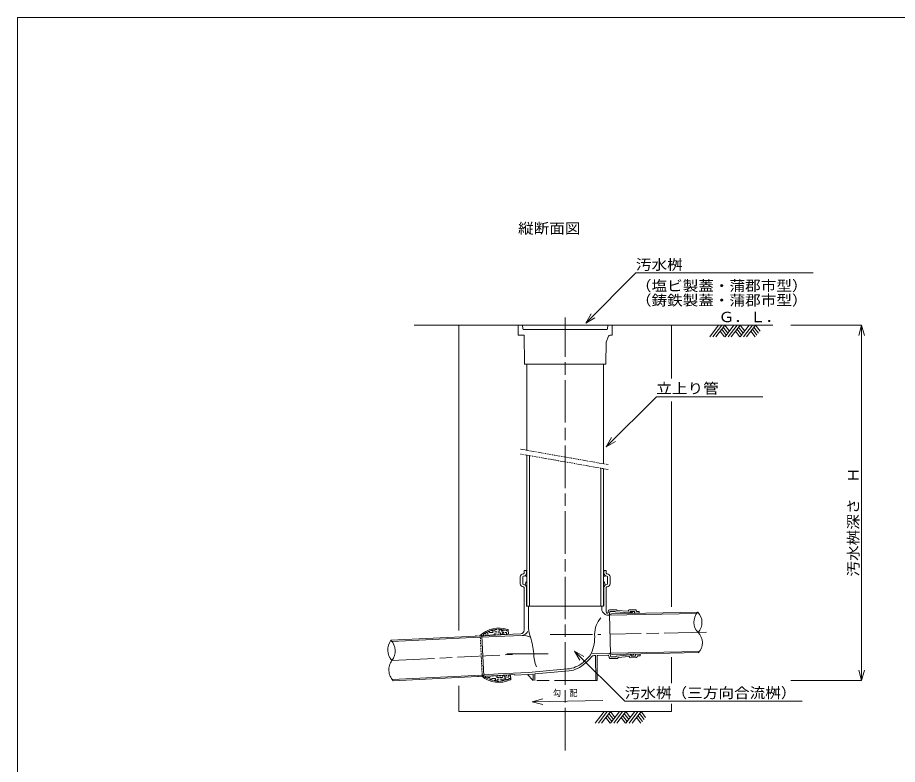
# Model space of a CAD drawing. Units: millimetres on the paper. Extents: x -74 to 1688, y -62 to 2155.
# Drawn here: x -73.8 to 174.3, y 121.8 to 332.5 of the extents above; entities that cross this region are included whole.
import ezdxf
from ezdxf.enums import TextEntityAlignment as Align

# ---------------------------------------------------------------- set-up
doc = ezdxf.new("R2010")
doc.units = ezdxf.units.MM
for name, pattern in [('CHAIN', [18.5, 12, -1.5, 3.5, -1.5]), ('CHAIN_DOUBLE_DASH', [23.5, 12, -1.5, 3.5, -1.5, 3.5, -1.5]), ('USER1', [0.75, 0.5, -0.25]), ('USER2', [2.5, 1.25, -0.25, 0.25, -0.25, 0.25, -0.25])]:
    doc.linetypes.add(name, pattern=pattern)
for name, color, linetype, lineweight in [('0_2', 7, 'Continuous', 18), ('D-STR', 7, 'Continuous', 18), ('D-STR-STR1', 7, 'CHAIN', 18), ('D-STR-TXT', 2, 'Continuous', 18), ('D-TTL', 5, 'Continuous', 18)]:
    doc.layers.add(name, color=color, linetype=linetype, lineweight=lineweight)
doc.styles.add('HGPｺﾞｼｯｸE', font='')
doc.styles.add('ＭＳ ゴシック', font='')
doc.styles.get('HGPｺﾞｼｯｸE').set_extended_font_data('HGPｺﾞｼｯｸE')
doc.styles.get('ＭＳ ゴシック').set_extended_font_data('MS Gothic')

msp = doc.modelspace()

# ---------------------------------------------------------------- linework, layer by layer
at = {"layer": '0_2'}
for p, q in [((100.533, 260.456), (86.391, 246.314)), ((100.533, 260.456), (150.533, 260.456)), ((86.391, 246.314), (87.891, 248.912)), ((86.391, 246.314), (88.989, 247.814)), ((110.594, 245.679), (110.594, 230.679)), ((144.197, 245.679), (164.197, 245.679)), ((164.197, 245.679), (163.42, 242.781)), ((164.197, 245.679), (164.197, 145.477)), ((164.197, 245.679), (164.973, 242.781)), ((106.303, 225.524), (92.161, 211.382)), ((106.303, 225.524), (136.303, 225.524)), ((92.161, 211.382), (93.661, 213.98)), ((92.161, 211.382), (94.759, 212.882)), ((97.398, 139.633), (83.256, 153.775)), ((83.256, 153.775), (85.854, 152.275)), ((83.256, 153.775), (84.756, 151.177)), ((164.197, 145.477), (163.42, 148.374)), ((164.197, 145.477), (164.973, 148.374)), ((144.197, 145.477), (164.197, 145.477)), ((97.398, 139.633), (147.398, 139.633))]:
    msp.add_line(p, q, dxfattribs=at)
at = {"layer": 'D-STR'}
for p, q in [((38.046, 245.679), (139.197, 245.679)), ((50.594, 159.592), (50.594, 245.679)), ((67.3, 245.679), (93.887, 245.679)), ((67.3, 245.679), (67.3, 242.88)), ((68.684, 244.663), (68.6, 245.679)), ((92.503, 244.663), (92.587, 245.679)), ((93.887, 245.679), (93.887, 242.88)), ((123.869, 245.679), (121.345, 242.416)), ((124.733, 245.679), (122.209, 242.416)), ((125.597, 245.679), (123.073, 242.416)), ((125.597, 245.679), (126.893, 244.003)), ((128.189, 245.679), (125.665, 242.416)), ((129.053, 245.679), (126.529, 242.416)), ((129.917, 245.679), (127.393, 242.416)), ((129.919, 245.682), (131.215, 244.006)), ((132.509, 245.679), (129.985, 242.416)), ((133.373, 245.679), (130.849, 242.416)), ((134.237, 245.679), (131.713, 242.416)), ((134.239, 245.682), (135.535, 244.006)), ((92.303, 244.48), (68.884, 244.48)), ((89.543, 244.48), (81.848, 244.48)), ((124.301, 244.003), (125.529, 242.416)), ((124.733, 244.562), (126.029, 242.887)), ((125.165, 245.121), (126.461, 243.445)), ((128.623, 244.006), (129.851, 242.419)), ((129.055, 244.564), (130.351, 242.889)), ((129.487, 245.123), (130.783, 243.448)), ((132.943, 244.006), (134.171, 242.419)), ((133.375, 244.564), (134.671, 242.889)), ((133.807, 245.123), (135.103, 243.448)), ((67.3, 242.88), (69.008, 242.88)), ((69.008, 242.88), (69.098, 234.783)), ((92.156, 240.881), (92.089, 234.783)), ((92.838, 242.568), (92.156, 240.881)), ((93.887, 242.88), (93.301, 242.88)), ((69.198, 234.685), (91.989, 234.685)), ((69.794, 210.414), (69.794, 234.685)), ((91.394, 206.606), (91.394, 234.685)), ((110.594, 166.217), (110.594, 224.159)), ((69.794, 166.477), (69.794, 209.039)), ((70.494, 166.477), (70.494, 208.915)), ((90.694, 166.477), (90.694, 205.354)), ((91.394, 166.477), (91.394, 205.23)), ((69.794, 176.477), (68.994, 176.477)), ((68.994, 176.477), (68.994, 175.793)), ((69.56, 176.477), (69.694, 175.977)), ((92.194, 176.477), (91.394, 176.477)), ((91.494, 175.977), (91.628, 176.477)), ((92.194, 175.793), (92.194, 176.477)), ((67.944, 174.693), (67.944, 172.76)), ((68.644, 172.76), (68.644, 174.693)), ((68.811, 175.594), (68.765, 175.59)), ((68.826, 174.892), (68.872, 174.897)), ((69.694, 175.793), (69.694, 175.977)), ((91.494, 175.977), (91.494, 175.793)), ((92.315, 174.897), (92.361, 174.892)), ((92.422, 175.59), (92.376, 175.594)), ((92.544, 174.693), (92.544, 172.76)), ((93.244, 172.76), (93.244, 174.693)), ((68.765, 171.863), (68.811, 171.859)), ((68.872, 172.557), (68.826, 172.561)), ((68.994, 171.66), (68.994, 159.67)), ((69.596, 173.362), (69.328, 172.362)), ((69.794, 173.161), (69.596, 173.362)), ((69.694, 166.477), (69.694, 171.66)), ((91.591, 173.362), (91.394, 173.161)), ((91.494, 171.66), (91.494, 166.477)), ((91.859, 172.362), (91.591, 173.362)), ((92.194, 164.814), (92.194, 171.66)), ((92.361, 172.561), (92.315, 172.557)), ((92.376, 171.859), (92.422, 171.863)), ((91.444, 166.477), (69.694, 166.477)), ((70.294, 166.427), (70.294, 160.097)), ((90.894, 165.668), (90.894, 166.427)), ((92.764, 164.87), (92.604, 164.578)), ((92.941, 163.87), (92.733, 163.865)), ((92.76, 165.066), (92.764, 164.87)), ((93.214, 164.875), (92.984, 163.921)), ((95.054, 165.413), (93.054, 165.372)), ((93.648, 164.234), (93.123, 164.082)), ((93.35, 152.967), (93.123, 164.082)), ((117.669, 164.373), (93.128, 163.873)), ((93.263, 164.926), (94.663, 164.955)), ((117.955, 164.729), (93.648, 164.234)), ((98.705, 164.541), (94.762, 164.805)), ((98.329, 165.017), (95.249, 165.224)), ((98.434, 165.192), (98.436, 165.119)), ((100.43, 165.432), (98.63, 165.396)), ((98.916, 164.851), (98.926, 164.341)), ((99.566, 164.608), (98.92, 164.66)), ((100.064, 164.975), (99.014, 164.953)), ((99.537, 164.354), (99.625, 164.434)), ((100.016, 164.364), (100.174, 164.477)), ((100.176, 164.367), (100.166, 164.877)), ((100.274, 164.479), (100.774, 164.489)), ((100.636, 165.136), (100.634, 165.236)), ((100.774, 164.489), (101.472, 164.565)), ((100.774, 164.489), (100.776, 164.379)), ((101.465, 164.953), (100.84, 164.941)), ((101.476, 164.393), (101.465, 164.953)), ((64.367, 159.841), (64.518, 159.848)), ((64.588, 158.451), (64.518, 159.848)), ((55.3, 157.988), (31.448, 156.8)), ((31.737, 156.463), (56.531, 157.697)), ((55.597, 158.052), (55.297, 158.038)), ((55.3, 157.988), (55.297, 158.038)), ((55.599, 158.003), (55.597, 158.052)), ((56.496, 158.047), (55.599, 158.003)), ((57.61, 158.102), (57.117, 157.943)), ((57.117, 157.943), (57.67, 146.825)), ((57.128, 157.728), (61.126, 157.852)), ((65.799, 158.51), (57.61, 158.102)), ((61.126, 157.854), (68.447, 158.2)), ((68.043, 158.672), (65.797, 158.56)), ((65.797, 158.56), (65.799, 158.51)), ((93.159, 153.172), (87.961, 153.066)), ((88.731, 152.491), (89.031, 152.497)), ((89.133, 152.398), (89.194, 145.477)), ((89.594, 145.477), (89.655, 152.463)), ((89.752, 152.562), (92.63, 152.621)), ((92.806, 152.524), (93.023, 152.165)), ((93.023, 152.165), (93.027, 151.969)), ((93.203, 153.122), (93.473, 152.178)), ((93.333, 151.675), (95.333, 151.716)), ((118.479, 153.687), (93.346, 153.175)), ((93.881, 152.836), (93.35, 152.967)), ((94.923, 152.157), (93.524, 152.129)), ((118.154, 153.331), (93.881, 152.836)), ((95.016, 152.311), (98.945, 152.735)), ((95.52, 151.912), (98.589, 152.244)), ((98.7, 152.147), (98.701, 152.074)), ((98.905, 151.878), (100.705, 151.915)), ((99.159, 152.944), (99.169, 152.434)), ((99.165, 152.625), (99.808, 152.704)), ((99.271, 152.336), (100.321, 152.357)), ((99.86, 152.88), (99.769, 152.956)), ((100.411, 152.859), (100.248, 152.966)), ((100.418, 152.479), (100.408, 152.969)), ((101.01, 152.871), (100.511, 152.861)), ((100.901, 152.119), (100.899, 152.219)), ((101.008, 152.981), (101.01, 152.892)), ((101.01, 152.871), (101.712, 152.824)), ((101.095, 152.423), (101.72, 152.436)), ((101.719, 152.436), (101.708, 152.996)), ((110.594, 144.758), (110.594, 152.014)), ((31.793, 145.752), (57.063, 147.01)), ((32.081, 145.416), (55.865, 146.6)), ((55.868, 146.55), (55.865, 146.6)), ((55.868, 146.55), (56.167, 146.565)), ((56.165, 146.615), (57.062, 146.66)), ((56.167, 146.565), (56.165, 146.615)), ((61.651, 147.315), (57.66, 147.041)), ((57.67, 146.825), (58.176, 146.716)), ((58.176, 146.716), (66.366, 147.124)), ((70.294, 147.765), (61.651, 147.312)), ((65.223, 145.664), (65.154, 147.064)), ((66.366, 147.124), (66.374, 146.971)), ((66.374, 146.971), (70.068, 147.155)), ((71.594, 145.477), (69.927, 147.143)), ((70.068, 147.155), (71.47, 147.278)), ((70.294, 147.767), (81.264, 148.727)), ((71.579, 147.179), (71.594, 145.477)), ((71.994, 145.477), (72.009, 147.234)), ((72.1, 147.333), (81.677, 148.171)), ((50.594, 136.719), (50.594, 143.994)), ((65.072, 145.657), (65.223, 145.664)), ((50.594, 136.719), (110.594, 136.719)), ((91.612, 136.719), (89.088, 133.456)), ((92.476, 136.719), (89.952, 133.456)), ((93.34, 136.719), (90.816, 133.456)), ((93.34, 136.719), (94.636, 135.044)), ((95.932, 136.719), (93.408, 133.456)), ((96.796, 136.719), (94.272, 133.456)), ((97.66, 136.719), (95.136, 133.456)), ((97.662, 136.722), (98.958, 135.047)), ((100.252, 136.719), (97.728, 133.456)), ((101.116, 136.719), (98.592, 133.456)), ((101.98, 136.719), (99.456, 133.456)), ((101.982, 136.722), (103.278, 135.047)), ((110.594, 136.719), (110.594, 138.866)), ((92.044, 135.044), (93.272, 133.456)), ((92.476, 135.603), (93.772, 133.927)), ((92.908, 136.161), (94.204, 134.485)), ((96.366, 135.047), (97.594, 133.459)), ((96.798, 135.605), (98.094, 133.929)), ((97.23, 136.163), (98.526, 134.488)), ((100.686, 135.047), (101.914, 133.459)), ((101.118, 135.605), (102.414, 133.929)), ((101.55, 136.163), (102.846, 134.488))]:
    msp.add_line(p, q, dxfattribs=at)
at = {"layer": 'D-STR', "linetype": 'CHAIN'}
for p, q in [((80.594, 125.743), (80.594, 247.86)), ((120.493, 159.079), (93.237, 158.524)), ((76.342, 158.477), (90.694, 158.477)), ((31.731, 151.107), (65.69, 152.798)), ((75.794, 153.027), (64.162, 153.027))]:
    msp.add_line(p, q, dxfattribs=at)
at = {"layer": 'D-STR', "linetype": 'USER2'}
for p, q in [((68.032, 210.725), (92.685, 206.378)), ((92.685, 205.002), (68.032, 209.35))]:
    msp.add_line(p, q, dxfattribs=at)
at = {"layer": 'D-STR', "linetype": 'USER1'}
for p, q in [((58.747, 159.107), (58.767, 158.709)), ((59.241, 159.245), (59.25, 159.064)), ((59.355, 158.969), (60.154, 159.009)), ((60.224, 159.607), (60.248, 159.114)), ((60.721, 159.676), (60.733, 159.433)), ((60.812, 158.861), (62.21, 158.931)), ((60.838, 159.338), (62.037, 159.398)), ((62.118, 159.768), (62.131, 159.503)), ((62.315, 158.836), (62.322, 158.686)), ((62.619, 159.757), (62.635, 159.453)), ((62.625, 159.652), (63.124, 159.677)), ((62.739, 159.358), (63.039, 159.373)), ((62.814, 158.861), (62.839, 158.362)), ((62.909, 158.966), (63.958, 159.018)), ((63.125, 159.648), (63.134, 159.478)), ((64.063, 158.923), (64.088, 158.425)), ((64.315, 159.486), (64.435, 159.492)), ((64.435, 159.492), (64.53, 159.597)), ((56.648, 157.703), (56.914, 152.359)), ((57.58, 158.423), (57.596, 158.098)), ((57.693, 158.106), (57.587, 158.27)), ((57.913, 157.766), (58.062, 157.773)), ((58.111, 158.635), (58.038, 158.701)), ((60.639, 158.35), (58.092, 158.176)), ((58.255, 158.584), (58.672, 158.605)), ((60.656, 158.353), (62.584, 158.449)), ((60.717, 158.756), (60.732, 158.455)), ((60.737, 158.357), (60.742, 158.258)), ((62.335, 158.437), (62.34, 158.338)), ((62.825, 158.639), (63.37, 158.599)), ((63.93, 158.417), (64.035, 158.525)), ((64.182, 158.529), (64.482, 158.543)), ((57.18, 147.016), (56.914, 152.359)), ((58.178, 146.392), (58.162, 146.719)), ((58.261, 146.72), (58.171, 146.545)), ((61.215, 146.768), (58.663, 146.689)), ((61.233, 146.767), (63.161, 146.863)), ((61.313, 146.771), (61.308, 146.872)), ((61.333, 146.372), (61.318, 146.673)), ((62.912, 146.851), (62.906, 146.952)), ((62.931, 146.451), (62.924, 146.601)), ((63.431, 146.476), (63.406, 146.977)), ((63.42, 146.698), (63.958, 146.792)), ((63.536, 146.381), (64.584, 146.434)), ((64.495, 147.031), (64.612, 146.932)), ((64.679, 146.538), (64.654, 147.039)), ((64.759, 146.943), (65.059, 146.958)), ((58.728, 146.234), (58.663, 146.161)), ((58.867, 146.299), (59.283, 146.32)), ((59.408, 145.828), (59.388, 146.225)), ((59.913, 145.739), (59.904, 145.92)), ((59.999, 146.025), (60.798, 146.065)), ((60.927, 145.477), (60.903, 145.97)), ((61.429, 145.457), (61.417, 145.7)), ((61.438, 146.277), (62.836, 146.347)), ((61.512, 145.805), (62.71, 145.865)), ((62.828, 145.504), (62.815, 145.77)), ((63.326, 145.565), (63.311, 145.87)), ((63.321, 145.67), (63.82, 145.695)), ((63.406, 145.974), (63.705, 145.989)), ((63.819, 145.724), (63.81, 145.894)), ((64.986, 146.003), (65.106, 146.009)), ((65.106, 146.009), (65.211, 145.914))]:
    msp.add_line(p, q, dxfattribs=at)
at = {"layer": 'D-STR', "linetype": 'CHAIN_DOUBLE_DASH'}
msp.add_line((89.594, 145.477), (71.594, 145.477), dxfattribs=at)
at = {"layer": 'D-STR'}
for centre, radius, start, end in [((68.884, 244.679), 0.2, 184.76364, 270), ((92.303, 244.679), 0.2, 270, 355.23636), ((93.301, 242.381), 0.5, 90, 158.00286), ((69.198, 234.785), 0.0999, 180.63659, 270), ((91.989, 234.785), 0.0999, 270, 359.36341), ((68.844, 174.693), 0.9, 95, 180), ((68.844, 174.693), 0.2, 95, 180), ((68.794, 175.793), 0.2, 275, 0), ((68.794, 175.793), 0.9, 275, 0), ((69.277, 174.313), 0.649, 37.33562, 105.56002), ((91.91, 174.313), 0.649, 74.43998, 142.66438), ((92.394, 175.793), 0.9, 180, 265), ((92.394, 175.793), 0.2, 180, 265), ((92.344, 174.693), 0.2, 0, 85), ((92.344, 174.693), 0.9, 0, 85), ((68.844, 172.76), 0.9, 180, 265), ((68.844, 172.76), 0.2, 180, 265), ((68.794, 171.66), 0.2, 0, 85), ((68.794, 171.66), 0.9, 0, 85), ((92.394, 171.66), 0.9, 95, 180), ((92.394, 171.66), 0.2, 95, 180), ((92.344, 172.76), 0.2, 275, 0), ((92.344, 172.76), 0.9, 275, 0), ((92.394, 165.668), 1.5, 180, 213.08484), ((93.231, 166.214), 2.5, 213.08484, 238.08216), ((92.703, 165.365), 1.5, 238.08216, 271.167), ((92.694, 164.814), 0.5, 180, 207.88572), ((92.428, 164.674), 0.2, 207.88572, 331.1666), ((93.06, 165.072), 0.3, 91.1666, 181.1666), ((92.934, 163.92), 0.05, 278.36474, 1.1666), ((93.264, 164.876), 0.05, 91.1666, 181.1666), ((94.571, 164.841), 0.146, 18.50996, 51.08257), ((94.854, 164.921), 0.148, 193.16638, 231.47568), ((95.056, 165.313), 0.1, 3.0673, 91.1666), ((95.255, 165.323), 0.1, 183.0673, 266.1667), ((98.336, 165.117), 0.1, 266.1667, 1.1666), ((98.634, 165.196), 0.2, 91.1666, 181.1666), ((98.718, 164.741), 0.2, 266.1667, 1.1666), ((99.016, 164.853), 0.1, 91.1666, 181.1666), ((99.557, 164.508), 0.1, 312.28143, 85.35071), ((100.066, 164.875), 0.1, 1.1666, 91.1666), ((100.272, 164.579), 0.1, 181.1666, 271.1666), ((100.434, 165.232), 0.2, 1.1666, 91.1666), ((100.836, 165.141), 0.2, 181.1666, 271.1666), ((121.067, 161.933), 4.184, 138.05822, 223.94179), ((115.126, 161.829), 4.052, 316.29712, 45.70288), ((96.067, 158.519), 7.16, 139.48677, 180.339), ((61.875, 152.608), 7.65, 70.99126, 134.68248), ((67.994, 159.67), 1, 272.85, 0), ((67.925, 160.592), 2.5, 296.59234, 330.34602), ((78.697, 160.685), 8.424, 184.00213, 200.75587), ((115.351, 156.127), 3.967, 314.65238, 47.03685), ((35.018, 154.124), 4.462, 143.15173, 222.54827), ((28.303, 153.789), 4.352, 321.9668, 43.75829), ((68.354, 151.744), 6.446, 67.51109, 89.17783), ((68.372, 159.698), 1.5, 272.85, 296.59234), ((41.126, 149.43), 30.824, 6.8346, 15.56281), ((76.916, 157.785), 12.011, 336.86455, 3.30147), ((80.147, 152.893), 8.419, 178.60385, 204.77101), ((75.894, 161.975), 15, 310.07843, 323.56054), ((75.894, 161.975), 15.59, 311.18653, 320.80686), ((88.751, 151.491), 1, 91.167, 140.80686), ((89.033, 152.397), 0.1, 0.5, 91.167), ((89.754, 152.462), 0.1, 91.167, 179.5), ((92.635, 152.421), 0.2, 31.1666, 91.167), ((93.327, 151.975), 0.3, 181.1666, 271.1666), ((93.153, 153.121), 0.05, 1.1666, 83.96846), ((93.523, 152.179), 0.05, 181.1666, 271.1666), ((94.886, 152.229), 0.0811, 297.68504, 359.63658), ((95.078, 152.218), 0.112, 123.69562, 174.43914), ((95.331, 151.816), 0.1, 271.1674, 359.2667), ((95.531, 151.813), 0.1, 96.1673, 179.2667), ((98.6, 152.145), 0.1, 1.1674, 96.1673), ((98.901, 152.078), 0.2, 181.1674, 271.1674), ((98.967, 152.536), 0.2, 1.1674, 96.1673), ((99.269, 152.436), 0.1, 181.1674, 271.1674), ((99.796, 152.803), 0.1, 276.98329, 50.05257), ((100.319, 152.457), 0.1, 271.1674, 1.1674), ((100.513, 152.761), 0.1, 91.1674, 181.1674), ((100.701, 152.115), 0.2, 271.1674, 1.1674), ((101.099, 152.223), 0.2, 91.1674, 181.1674), ((80.594, 156.39), 7.7, 275, 310.07843), ((80.594, 156.39), 8.29, 277.50656, 312.16229), ((61.874, 152.606), 7.65, 231.01752, 294.70875), ((71.479, 147.178), 0.1, 0.5, 95), ((72.109, 147.233), 0.1, 95, 179.5)]:
    msp.add_arc(centre, radius, start, end, dxfattribs=at)
at = {"layer": 'D-STR', "linetype": 'USER1'}
for centre, radius, start, end in [((61.874, 152.606), 7.3, 70.46677, 134.82634), ((58.847, 159.112), 0.1, 114.9551, 182.85), ((61.874, 152.606), 7.275, 112.39182, 114.9551), ((59.141, 159.24), 0.1, 2.85, 112.39182), ((59.5, 159.235), 0.259, 109.70145, 272.85), ((59.35, 159.069), 0.1, 182.85, 272.85), ((59.923, 159.313), 0.315, 272.85, 106.22167), ((60.149, 159.109), 0.1, 272.85, 2.85), ((60.324, 159.612), 0.1, 102.47782, 182.85), ((61.874, 152.606), 7.275, 100.05591, 102.47782), ((60.621, 159.671), 0.1, 2.85, 100.05591), ((60.817, 158.761), 0.1, 92.85, 182.85), ((60.833, 159.438), 0.1, 182.85, 272.85), ((62.032, 159.498), 0.1, 272.85, 2.85), ((62.218, 159.773), 0.1, 87.25126, 182.85), ((62.215, 158.831), 0.1, 2.85, 92.85), ((61.874, 152.606), 7.275, 84.83845, 87.25126), ((62.52, 159.752), 0.1, 2.85, 84.83845), ((62.734, 159.458), 0.1, 182.85, 272.85), ((62.914, 158.866), 0.1, 92.85, 182.85), ((63.034, 159.473), 0.1, 272.85, 2.85), ((63.225, 159.653), 0.1, 79.14436, 182.85), ((61.874, 152.606), 7.275, 70.07603, 79.14436), ((63.963, 158.918), 0.1, 2.85, 92.85), ((64.251, 159.164), 0.3, 2.85, 70.07603), ((56.516, 157.997), 0.3, 272.85, 314.82634), ((57.679, 158.428), 0.1, 125.77591, 182.85), ((61.874, 152.606), 7.275, 122.95318, 125.77591), ((57.971, 158.627), 0.1, 47.85, 122.95318), ((58.095, 158.126), 0.05, 93.91091, 182.85), ((58.245, 158.784), 0.2, 227.85, 272.85), ((58.667, 158.705), 0.1, 272.85, 2.85), ((60.632, 158.45), 0.1, 273.91091, 2.85), ((62.572, 158.699), 0.25, 182.85, 2.85), ((63.359, 158.449), 0.15, 339.02686, 85.72499), ((63.927, 158.629), 0.15, 316.00239, 2.85), ((64.177, 158.628), 0.1, 182.85, 272.85), ((64.477, 158.643), 0.1, 272.85, 2.85), ((57.078, 146.711), 0.3, 50.87366, 92.85), ((61.874, 152.606), 7.3, 230.87366, 295.23323), ((58.278, 146.397), 0.1, 182.85, 239.9241), ((58.662, 146.739), 0.05, 182.85, 271.78909), ((61.218, 146.668), 0.1, 2.85, 91.78909), ((62.832, 146.446), 0.1, 272.85, 2.85), ((63.174, 146.614), 0.25, 2.85, 182.85), ((63.531, 146.481), 0.1, 182.85, 272.85), ((63.932, 146.94), 0.15, 279.97502, 27.4607), ((64.579, 146.533), 0.1, 272.85, 2.85), ((64.515, 146.817), 0.15, 2.85, 49.69761), ((64.764, 146.843), 0.1, 92.85, 182.85), ((65.064, 146.858), 0.1, 2.85, 92.85), ((61.874, 152.606), 7.275, 239.9241, 242.74683), ((58.588, 146.228), 0.1, 242.74683, 317.85), ((58.877, 146.099), 0.2, 92.85, 137.85), ((59.288, 146.22), 0.1, 2.85, 92.85), ((59.508, 145.833), 0.1, 182.85, 250.74491), ((61.874, 152.606), 7.275, 250.74491, 253.30818), ((59.813, 145.734), 0.1, 253.30818, 2.85), ((60.004, 145.925), 0.1, 92.85, 182.85), ((60.17, 145.774), 0.259, 92.85, 255.99855), ((60.599, 145.739), 0.315, 259.47834, 92.85), ((60.803, 145.965), 0.1, 2.85, 92.85), ((61.027, 145.482), 0.1, 182.85, 263.22219), ((61.874, 152.606), 7.275, 263.22219, 265.64409), ((61.329, 145.452), 0.1, 265.64409, 2.85), ((61.433, 146.377), 0.1, 182.85, 272.85), ((61.517, 145.705), 0.1, 92.85, 182.85), ((62.715, 145.765), 0.1, 2.85, 92.85), ((62.928, 145.509), 0.1, 182.85, 278.44874), ((61.874, 152.606), 7.275, 278.44874, 280.86156), ((63.226, 145.56), 0.1, 280.86156, 2.85), ((63.411, 145.875), 0.1, 92.85, 182.85), ((63.71, 145.889), 0.1, 2.85, 92.85), ((63.919, 145.729), 0.1, 182.85, 286.55564), ((61.874, 152.606), 7.275, 286.55564, 295.62397), ((64.89, 146.317), 0.3, 295.62397, 2.85)]:
    msp.add_arc(centre, radius, start, end, dxfattribs=at)
at = {"layer": 'D-STR', "linetype": 'CHAIN'}
for centre, radius, start, end in [((35.292, 148.473), 4.43, 143.53349, 223.62396), ((28.303, 153.789), 4.352, 321.94172, 321.9668)]:
    msp.add_arc(centre, radius, start, end, dxfattribs=at)
at = {"layer": 'D-STR-STR1'}
msp.add_line((76.342, 158.477), (90.694, 158.477), dxfattribs=at)
at = {"layer": 'D-STR-TXT'}
for p, q in [((71.275, 139.428), (74.258, 140.293)), ((91.196, 139.834), (71.275, 139.428)), ((74.29, 138.685), (71.275, 139.428))]:
    msp.add_line(p, q, dxfattribs=at)
at = {"layer": 'D-TTL'}
for p, q in [((-73.831, -62.315), (-73.831, 332.485)), ((-73.831, 332.485), (493.869, 332.485))]:
    msp.add_line(p, q, dxfattribs=at)

# ---------------------------------------------------------------- texts
at = {"layer": '0_2', "width": 1.1}
for s, style, p in [('縦断面図', 'HGPｺﾞｼｯｸE', (67.3, 270.679)), ('汚水桝', 'HGPｺﾞｼｯｸE', (100.533, 260.456)), ('（塩ビ製蓋・蒲郡市型）', 'ＭＳ ゴシック', (100.533, 254.477)), ('（鋳鉄製蓋・蒲郡市型）', 'ＭＳ ゴシック', (100.533, 250.39)), ('Ｇ．Ｌ．', 'HGPｺﾞｼｯｸE', (123.869, 245.679)), ('立上り管', 'HGPｺﾞｼｯｸE', (106.303, 225.524)), ('汚水桝（三方向合流桝）', 'HGPｺﾞｼｯｸE', (97.398, 139.633))]:
    msp.add_text(s, height=2.933, dxfattribs=dict(at, style=style)).set_placement(p, align=Align.BOTTOM_LEFT)
at = {"layer": '0_2', "style": 'HGPｺﾞｼｯｸE', "width": 1.1}
msp.add_text('汚水桝深さ\u3000Ｈ', height=2.933, rotation=90, dxfattribs=at).set_placement((164.197, 174.791), align=Align.BOTTOM_LEFT)
at = {"layer": 'D-STR-TXT', "color": 7, "style": 'ＭＳ ゴシック', "width": 0.9}
msp.add_text('勾\u3000配', height=1.833, dxfattribs=at).set_placement((77.134, 140.47), align=Align.BOTTOM_LEFT)

doc.saveas('drawing.dxf')
